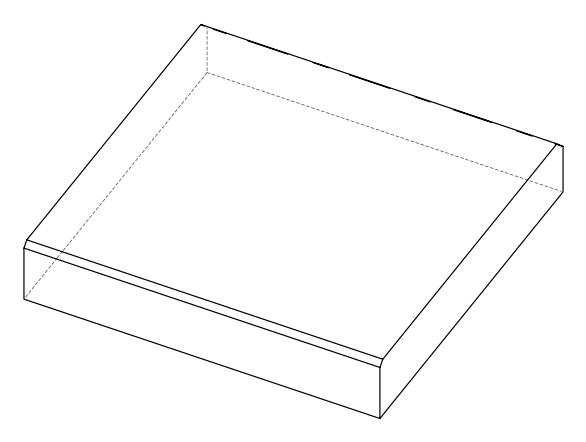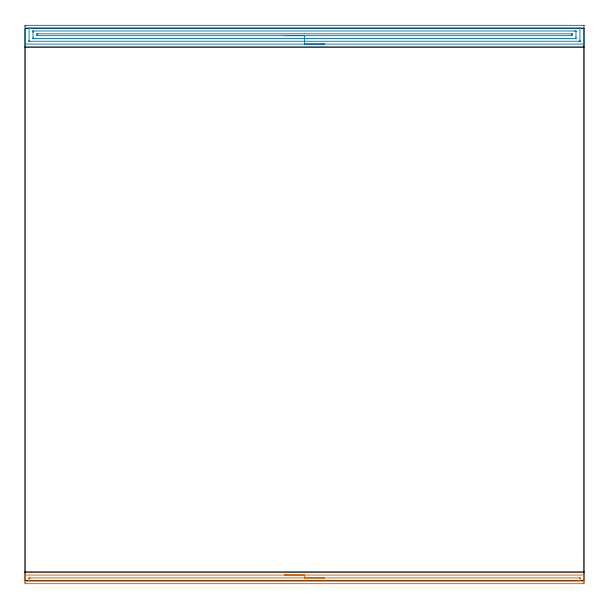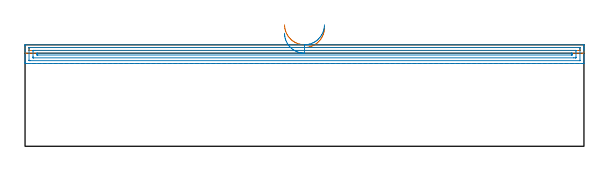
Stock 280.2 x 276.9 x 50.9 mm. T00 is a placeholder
(PLAN: 2 operations, 0 tool changes, 13.8 min)
(1 AREA_MILL | FG_CHAMFER_SURFACE | UGT0205_001 | 4.65 min | 2595 mm3)
(2 AREA_MILL_1 | FG_CHAMFER_SURFACE_1 | UGT0205_001 | 9.16 min | 12381 mm3)
(TOOL UGT0205_001 | Chamfer Mill 20 x 3 x 45 deg. | D20 FL50 Z2)
(OP 1 AREA_MILL)
G17 G21 G94 G90
T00 M6
G54
G17 G0 G90 X130.1 Y2.8 S1061 M3
G43 Z60.9 H0
G94 G1 X130.138 Z60.028 F250.
X130.252 Z59.163
X130.441 Z58.312
X130.703 Z57.48
X131.037 Z56.674
X131.44 Z55.9
X131.908 Z55.164
X132.44 Z54.472
X133.029 Z53.829
X133.672 Z53.239
X134.364 Z52.708
X135.1 Z52.24
X135.874 Z51.837
X136.68 Z51.503
X137.512 Z51.241
X138.363 Z51.052
X139.228 Z50.938
X140.1 Z50.9
X280.019
X280.19 Y2.798 Z50.889
X280.198 Y2.642 Z50.735
X280.2 Y2.48 Z50.58
Y2.237 Z50.337
Y1.527 Z49.622
Y0.295 Z48.392
Y-0.227 Z47.867
Y-0.844 Z47.252
X280.197 Y-1.105 Z46.991
X280.19 Y-1.492 Z46.604
X279.971 Y-1.496 Z46.601
X279.572 Y-1.5 Z46.6
X0.628
X0.229 Y-1.496 Z46.601
X0.01 Y-1.492 Z46.604
X0. Y-1.105 Z46.991
Y-0.844 Z47.252
Y-0.227 Z47.867
Y1.173 Z49.269
Y1.527 Z49.622
Y2.237 Z50.337
Y2.48 Z50.58
X0.002 Y2.642 Z50.735
X0.01 Y2.798 Z50.889
X0.181 Y2.8 Z50.9
X140.1
Y1.386 Z49.486
X277.929 Y1.385 Z49.485
X278.144 Y1.381 Z49.481
X278.19 Y1.379 Z49.479
X278.195 Y1.348 Z49.448
X278.198 Y1.313 Z49.413
X278.2 Y1.119 Z49.219
Y0.242 Z48.342
X278.199 Y0.106 Z48.206
X278.195 Y-0.003 Z48.097
X278.19 Y-0.071 Z48.029
X278.157 Y-0.079 Z48.021
X277.784 Y-0.084 Z48.016
X277.639 Y-0.085 Z48.015
X2.271
X2.055 Y-0.081 Z48.019
X2.01 Y-0.079 Z48.021
X2.005 Y-0.048 Z48.052
X2.002 Y-0.013 Z48.087
X2. Y0.181 Z48.281
Y1.058 Z49.158
X2.001 Y1.194 Z49.294
X2.005 Y1.303 Z49.403
X2.01 Y1.371 Z49.471
X2.043 Y1.379 Z49.479
X2.416 Y1.384 Z49.484
X2.561 Y1.385 Z49.485
X140.1 Y1.386 Z49.486
X140.972 Z49.524
X141.836 Z49.638
X142.688 Z49.827
X143.52 Z50.089
X144.326 Z50.423
X145.1 Z50.826
X145.836 Z51.294
X146.528 Z51.825
X147.171 Z52.415
X147.76 Z53.058
X148.291 Z53.75
X148.76 Z54.486
X149.163 Z55.26
X149.497 Z56.066
X149.759 Z56.898
X149.948 Z57.749
X150.062 Z58.614
X150.1 Z59.486
G0 Z60.9
M5
M2
(OP 2 AREA_MILL_1)
G17 G21 G94 G90
T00 M6
G54
G17 G0 G90 X150.1 Y269. S1061 M3
G43 Z60.9 H0
G94 G1 X150.062 Z60.028 F250.
X149.948 Z59.163
X149.759 Z58.312
X149.497 Z57.48
X149.163 Z56.674
X148.76 Z55.9
X148.292 Z55.164
X147.76 Z54.472
X147.171 Z53.829
X146.528 Z53.239
X145.836 Z52.708
X145.1 Z52.24
X144.326 Z51.837
X143.52 Z51.503
X142.688 Z51.241
X141.837 Z51.052
X140.972 Z50.938
X140.1 Z50.9
X0.181
X0.01 Y269.003 Z50.888
X0.003 Y269.133 Z50.759
X0. Y269.271 Z50.629
Y269.501 Z50.398
Y270.208 Z49.687
Y271.434 Z48.463
Y271.954 Z47.941
Y272.567 Z47.328
Y277.806 Z42.092
X0.004 Y278.065 Z41.832
X0.01 Y278.393 Z41.504
X0.288 Y278.397 Z41.501
X0.628 Y278.4 Z41.5
X279.572
X280.129 Y278.395 Z41.503
X280.19 Y278.392 Z41.506
X280.2 Y278.326 Z41.572
Y271.954 Z47.941
Y271.434 Z48.463
Y271.081 Z48.815
Y270.561 Z49.335
Y270.208 Z49.687
Y269.501 Z50.398
Y269.27 Z50.629
X280.197 Y269.133 Z50.759
X280.19 Y269.003 Z50.888
X280.019 Y269. Z50.9
X140.1
Y270.414 Z49.486
X2.204 Y270.415 Z49.485
X2.059 Y270.416 Z49.484
X2.024 Y270.418 Z49.482
X2.012 Y270.421 Z49.479
X2.009 Y270.428 Z49.472
X2.004 Y270.46 Z49.44
X2.001 Y270.613 Z49.287
Y276.725 Z43.175
X2.005 Y276.861 Z43.039
X2.01 Y276.968 Z42.932
X2.018 Y276.98 Z42.92
X2.033 Y276.982 Z42.918
X2.075 Y276.983 Z42.917
X2.416 Y276.985 Z42.915
X2.628 Y276.986 Z42.914
X277.996 Y276.985 Z42.915
X278.141 Y276.984 Z42.916
X278.176 Y276.982 Z42.918
X278.188 Y276.979 Z42.921
X278.191 Y276.972 Z42.928
X278.196 Y276.94 Z42.96
X278.199 Y276.787 Z43.113
Y270.676 Z49.224
X278.195 Y270.539 Z49.361
X278.19 Y270.433 Z49.467
X278.182 Y270.42 Z49.48
X278.167 Y270.418 Z49.482
X278.125 Y270.417 Z49.483
X277.784 Y270.415 Z49.485
X277.572 Y270.414 Z49.486
X140.1
Y271.828 Z48.072
X5.098 Y271.829 Z48.071
X4.331
X4.204 Y271.831 Z48.069
X4.077 Y271.836 Z48.064
X4.009 Y271.841 Z48.059
X4.006 Y271.888 Z48.012
X4.003 Y271.954 Z47.946
X4. Y272.153 Z47.747
Y274.772 Z45.128
X4.005 Y275.446 Z44.454
X4.008 Y275.545 Z44.355
X4.01 Y275.564 Z44.336
X4.034 Y275.567 Z44.333
X4.078 Y275.57 Z44.33
X4.204 Y275.571 Z44.329
X275.102
X275.869
X275.996 Y275.569 Z44.331
X276.123 Y275.565 Z44.336
X276.19 Y275.559 Z44.341
X276.194 Y275.512 Z44.388
X276.197 Y275.446 Z44.454
X276.2 Y275.247 Z44.653
Y272.628 Z47.272
X276.195 Y271.954 Z47.946
X276.192 Y271.855 Z48.045
X276.19 Y271.836 Z48.064
X276.166 Y271.833 Z48.067
X276.122 Y271.83 Z48.07
X275.996 Y271.829 Z48.071
X140.1 Y271.828 Z48.072
Y273.243 Z46.657
X6.104
X6.059 Y273.244 Z46.656
X6.025 Y273.247 Z46.653
X6.01 Y273.25 Z46.65
X6.008 Y273.271 Z46.629
X6. Y273.692 Z46.208
X6.01 Y274.132 Z45.768
X6.014 Y274.151 Z45.749
X6.054 Y274.153 Z45.747
X6.137 Y274.156 Z45.744
X6.262 Y274.157 Z45.743
X6.418
X274.097
X274.141 Y274.156 Z45.744
X274.175 Y274.153 Z45.747
X274.19 Y274.15 Z45.75
X274.192 Y274.129 Z45.771
X274.2 Y273.708 Z46.192
X274.19 Y273.268 Z46.632
X274.187 Y273.249 Z46.651
X274.146 Y273.247 Z46.653
X274.063 Y273.244 Z46.656
X273.938 Y273.243 Z46.657
X273.782
X140.1
X139.228 Z46.695
X138.364 Z46.809
X137.512 Z46.998
X136.68 Z47.26
X135.874 Z47.594
X135.1 Z47.997
X134.364 Z48.466
X133.672 Z48.997
X133.029 Z49.586
X132.44 Z50.229
X131.909 Z50.922
X131.44 Z51.657
X131.037 Z52.431
X130.703 Z53.237
X130.441 Z54.069
X130.252 Z54.921
X130.138 Z55.786
X130.1 Z56.657
G0 Z60.9
M5
M2
